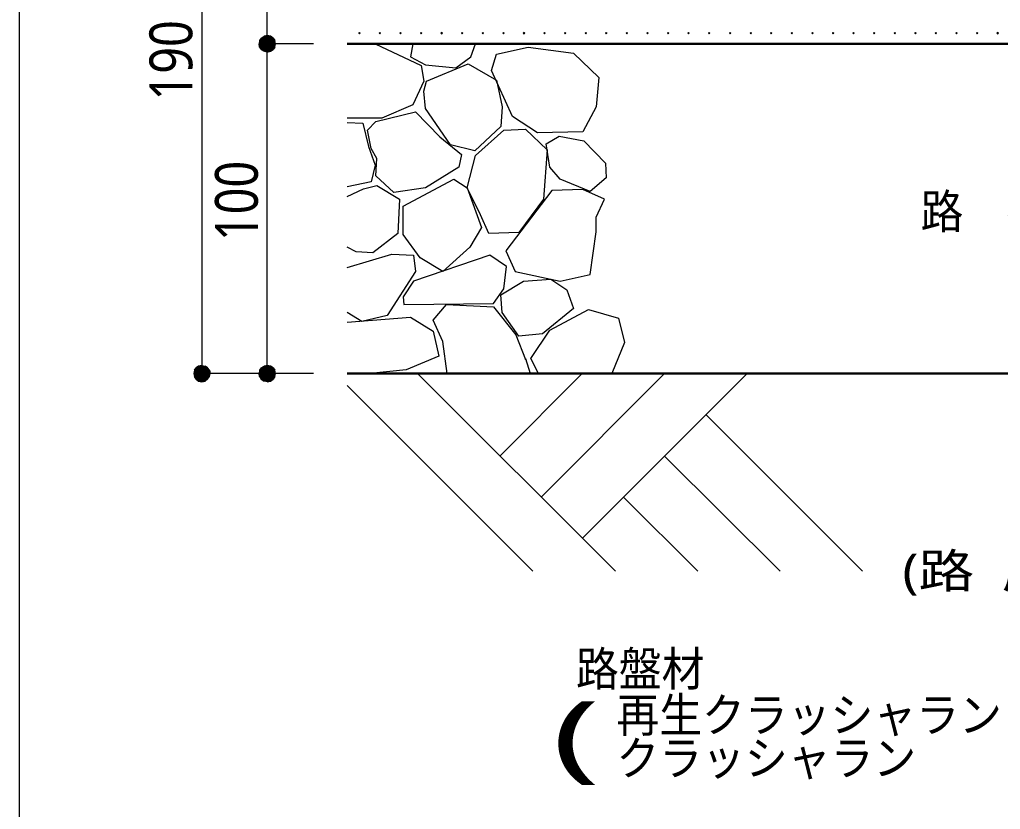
# Model space of a CAD drawing. Header units: millimetres. Extents: x 0 to 420, y 0 to 297.
# Drawn here: x 210.2 to 269.7, y 55.4 to 103.3 of the extents above; entities that cross this region are included whole.
import ezdxf
from ezdxf.enums import TextEntityAlignment as Align

# ---------------------------------------------------------------- set-up
doc = ezdxf.new("R2010")
doc.units = ezdxf.units.MM
doc.styles.add('kst32b', font='NotoSansJP-Variable.ttf')

msp = doc.modelspace()

# ---------------------------------------------------------------- hatches: boundary and pattern name
for points in [[(230.78, 102.531), (230.759, 102.51), (230.738, 102.489), (230.759, 102.468), (230.78, 102.447), (230.801, 102.468), (230.822, 102.489), (230.801, 102.51), (230.78, 102.531)], [(232.029, 102.531), (232.008, 102.51), (231.987, 102.489), (232.008, 102.468), (232.029, 102.447), (232.05, 102.468), (232.071, 102.489), (232.05, 102.51), (232.029, 102.531)], [(233.278, 102.531), (233.257, 102.51), (233.236, 102.489), (233.257, 102.468), (233.278, 102.447), (233.299, 102.468), (233.32, 102.489), (233.299, 102.51), (233.278, 102.531)], [(234.527, 102.531), (234.505, 102.51), (234.484, 102.489), (234.505, 102.468), (234.527, 102.447), (234.548, 102.468), (234.569, 102.489), (234.548, 102.51), (234.527, 102.531)], [(235.776, 102.531), (235.754, 102.51), (235.733, 102.489), (235.754, 102.468), (235.776, 102.447), (235.797, 102.468), (235.818, 102.489), (235.797, 102.51), (235.776, 102.531)], [(237.024, 102.531), (237.003, 102.51), (236.982, 102.489), (237.003, 102.468), (237.024, 102.447), (237.046, 102.468), (237.067, 102.489), (237.046, 102.51), (237.024, 102.531)], [(238.273, 102.531), (238.252, 102.51), (238.231, 102.489), (238.252, 102.468), (238.273, 102.447), (238.294, 102.468), (238.316, 102.489), (238.294, 102.51), (238.273, 102.531)], [(239.522, 102.531), (239.501, 102.51), (239.48, 102.489), (239.501, 102.468), (239.522, 102.447), (239.543, 102.468), (239.564, 102.489), (239.543, 102.51), (239.522, 102.531)], [(240.771, 102.531), (240.75, 102.51), (240.729, 102.489), (240.75, 102.468), (240.771, 102.447), (240.792, 102.468), (240.813, 102.489), (240.792, 102.51), (240.771, 102.531)], [(242.02, 102.531), (241.998, 102.51), (241.977, 102.489), (241.998, 102.468), (242.02, 102.447), (242.041, 102.468), (242.062, 102.489), (242.041, 102.51), (242.02, 102.531)], [(243.269, 102.531), (243.247, 102.51), (243.226, 102.489), (243.247, 102.468), (243.269, 102.447), (243.29, 102.468), (243.311, 102.489), (243.29, 102.51), (243.269, 102.531)], [(244.517, 102.531), (244.496, 102.51), (244.475, 102.489), (244.496, 102.468), (244.517, 102.447), (244.539, 102.468), (244.56, 102.489), (244.539, 102.51), (244.517, 102.531)], [(245.766, 102.531), (245.745, 102.51), (245.724, 102.489), (245.745, 102.468), (245.766, 102.447), (245.787, 102.468), (245.809, 102.489), (245.787, 102.51), (245.766, 102.531)], [(247.015, 102.531), (246.994, 102.51), (246.973, 102.489), (246.994, 102.468), (247.015, 102.447), (247.036, 102.468), (247.057, 102.489), (247.036, 102.51), (247.015, 102.531)], [(248.264, 102.531), (248.243, 102.51), (248.221, 102.489), (248.243, 102.468), (248.264, 102.447), (248.285, 102.468), (248.306, 102.489), (248.285, 102.51), (248.264, 102.531)], [(249.513, 102.531), (249.491, 102.51), (249.47, 102.489), (249.491, 102.468), (249.513, 102.447), (249.534, 102.468), (249.555, 102.489), (249.534, 102.51), (249.513, 102.531)], [(250.762, 102.531), (250.74, 102.51), (250.719, 102.489), (250.74, 102.468), (250.762, 102.447), (250.783, 102.468), (250.804, 102.489), (250.783, 102.51), (250.762, 102.531)], [(252.01, 102.531), (251.989, 102.51), (251.968, 102.489), (251.989, 102.468), (252.01, 102.447), (252.032, 102.468), (252.053, 102.489), (252.032, 102.51), (252.01, 102.531)], [(253.28, 102.531), (253.259, 102.51), (253.238, 102.489), (253.259, 102.468), (253.28, 102.447), (253.302, 102.468), (253.323, 102.489), (253.302, 102.51), (253.28, 102.531)], [(254.529, 102.531), (254.508, 102.51), (254.487, 102.489), (254.508, 102.468), (254.529, 102.447), (254.55, 102.468), (254.571, 102.489), (254.55, 102.51), (254.529, 102.531)], [(255.778, 102.531), (255.757, 102.51), (255.736, 102.489), (255.757, 102.468), (255.778, 102.447), (255.799, 102.468), (255.82, 102.489), (255.799, 102.51), (255.778, 102.531)], [(257.027, 102.531), (257.006, 102.51), (256.985, 102.489), (257.006, 102.468), (257.027, 102.447), (257.048, 102.468), (257.069, 102.489), (257.048, 102.51), (257.027, 102.531)], [(258.276, 102.531), (258.254, 102.51), (258.233, 102.489), (258.254, 102.468), (258.276, 102.447), (258.297, 102.468), (258.318, 102.489), (258.297, 102.51), (258.276, 102.531)], [(259.525, 102.531), (259.503, 102.51), (259.482, 102.489), (259.503, 102.468), (259.525, 102.447), (259.546, 102.468), (259.567, 102.489), (259.546, 102.51), (259.525, 102.531)], [(260.773, 102.531), (260.752, 102.51), (260.731, 102.489), (260.752, 102.468), (260.773, 102.447), (260.795, 102.468), (260.816, 102.489), (260.795, 102.51), (260.773, 102.531)], [(262.022, 102.531), (262.001, 102.51), (261.98, 102.489), (262.001, 102.468), (262.022, 102.447), (262.043, 102.468), (262.064, 102.489), (262.043, 102.51), (262.022, 102.531)], [(263.271, 102.531), (263.25, 102.51), (263.229, 102.489), (263.25, 102.468), (263.271, 102.447), (263.292, 102.468), (263.313, 102.489), (263.292, 102.51), (263.271, 102.531)], [(264.52, 102.531), (264.499, 102.51), (264.478, 102.489), (264.499, 102.468), (264.52, 102.447), (264.541, 102.468), (264.562, 102.489), (264.541, 102.51), (264.52, 102.531)], [(265.769, 102.531), (265.748, 102.51), (265.726, 102.489), (265.748, 102.468), (265.769, 102.447), (265.79, 102.468), (265.811, 102.489), (265.79, 102.51), (265.769, 102.531)], [(267.018, 102.531), (266.996, 102.51), (266.975, 102.489), (266.996, 102.468), (267.018, 102.447), (267.039, 102.468), (267.06, 102.489), (267.039, 102.51), (267.018, 102.531)], [(268.266, 102.531), (268.245, 102.51), (268.224, 102.489), (268.245, 102.468), (268.266, 102.447), (268.287, 102.468), (268.309, 102.489), (268.287, 102.51), (268.266, 102.531)], [(269.515, 102.531), (269.494, 102.51), (269.473, 102.489), (269.494, 102.468), (269.515, 102.447), (269.536, 102.468), (269.557, 102.489), (269.536, 102.51), (269.515, 102.531)], [(225.383, 102.298), (225.192, 102.341), (225.192, 101.833), (225.383, 102.298)], [(225.383, 82.296), (225.192, 82.338), (225.192, 81.852), (225.383, 82.296)], [(221.022, 81.386), (221.213, 81.344), (221.213, 81.852), (221.022, 81.386)]]:
    msp.add_hatch(color=7).paths.add_polyline_path(points)
h = msp.add_hatch(color=7)
h.paths.add_polyline_path([(224.727, 102.045), (224.705, 101.833), (225.192, 101.833), (224.727, 102.045)])
h.paths.add_polyline_path([(224.705, 101.833), (225.192, 101.833), (224.727, 101.642), (224.705, 101.833)])
h.paths.add_polyline_path([(225.192, 101.833), (224.727, 101.642), (224.832, 101.494), (225.192, 101.833)])
h = msp.add_hatch(color=7)
h.paths.add_polyline_path([(225.192, 102.341), (225.002, 102.298), (225.192, 101.833), (225.192, 102.341)])
h.paths.add_polyline_path([(225.002, 102.298), (225.192, 101.833), (224.832, 102.193), (225.002, 102.298)])
h.paths.add_polyline_path([(225.192, 101.833), (224.832, 102.193), (224.727, 102.045), (225.192, 101.833)])
h = msp.add_hatch(color=7)
h.paths.add_polyline_path([(224.832, 101.494), (225.002, 101.388), (225.192, 101.833), (224.832, 101.494)])
h.paths.add_polyline_path([(225.002, 101.388), (225.192, 101.833), (225.192, 101.346), (225.002, 101.388)])
h.paths.add_polyline_path([(225.192, 101.833), (225.192, 101.346), (225.383, 101.388), (225.192, 101.833)])
h = msp.add_hatch(color=7)
h.paths.add_polyline_path([(225.7, 101.833), (225.658, 102.045), (225.192, 101.833), (225.7, 101.833)])
h.paths.add_polyline_path([(225.658, 102.045), (225.192, 101.833), (225.552, 102.193), (225.658, 102.045)])
h.paths.add_polyline_path([(225.192, 101.833), (225.552, 102.193), (225.383, 102.298), (225.192, 101.833)])
h = msp.add_hatch(color=7)
h.paths.add_polyline_path([(225.383, 101.388), (225.552, 101.494), (225.192, 101.833), (225.383, 101.388)])
h.paths.add_polyline_path([(225.552, 101.494), (225.192, 101.833), (225.658, 101.642), (225.552, 101.494)])
h.paths.add_polyline_path([(225.192, 101.833), (225.658, 101.642), (225.7, 101.833), (225.192, 101.833)])
h = msp.add_hatch(color=7)
h.paths.add_polyline_path([(221.022, 82.296), (220.874, 82.19), (221.213, 81.852), (221.022, 82.296)])
h.paths.add_polyline_path([(220.874, 82.19), (221.213, 81.852), (220.768, 82.042), (220.874, 82.19)])
h.paths.add_polyline_path([(221.213, 81.852), (220.768, 82.042), (220.726, 81.852), (221.213, 81.852)])
h = msp.add_hatch(color=7)
h.paths.add_polyline_path([(221.573, 82.19), (221.425, 82.296), (221.213, 81.852), (221.573, 82.19)])
h.paths.add_polyline_path([(221.425, 82.296), (221.213, 81.852), (221.213, 82.338), (221.425, 82.296)])
h.paths.add_polyline_path([(221.213, 81.852), (221.213, 82.338), (221.022, 82.296), (221.213, 81.852)])
h = msp.add_hatch(color=7)
h.paths.add_polyline_path([(221.679, 81.661), (221.721, 81.852), (221.213, 81.852), (221.679, 81.661)])
h.paths.add_polyline_path([(221.721, 81.852), (221.213, 81.852), (221.679, 82.042), (221.721, 81.852)])
h.paths.add_polyline_path([(221.213, 81.852), (221.679, 82.042), (221.573, 82.19), (221.213, 81.852)])
h = msp.add_hatch(color=7)
h.paths.add_polyline_path([(225.192, 82.338), (225.002, 82.296), (225.192, 81.852), (225.192, 82.338)])
h.paths.add_polyline_path([(225.002, 82.296), (225.192, 81.852), (224.832, 82.19), (225.002, 82.296)])
h.paths.add_polyline_path([(225.192, 81.852), (224.832, 82.19), (224.727, 82.042), (225.192, 81.852)])
h = msp.add_hatch(color=7)
h.paths.add_polyline_path([(225.7, 81.852), (225.658, 82.042), (225.192, 81.852), (225.7, 81.852)])
h.paths.add_polyline_path([(225.658, 82.042), (225.192, 81.852), (225.552, 82.19), (225.658, 82.042)])
h.paths.add_polyline_path([(225.192, 81.852), (225.552, 82.19), (225.383, 82.296), (225.192, 81.852)])
h = msp.add_hatch(color=7)
h.paths.add_polyline_path([(220.726, 81.852), (220.768, 81.661), (221.213, 81.852), (220.726, 81.852)])
h.paths.add_polyline_path([(220.768, 81.661), (221.213, 81.852), (220.874, 81.492), (220.768, 81.661)])
h.paths.add_polyline_path([(221.213, 81.852), (220.874, 81.492), (221.022, 81.386), (221.213, 81.852)])
h = msp.add_hatch(color=7)
h.paths.add_polyline_path([(221.213, 81.344), (221.425, 81.386), (221.213, 81.852), (221.213, 81.344)])
h.paths.add_polyline_path([(221.425, 81.386), (221.213, 81.852), (221.573, 81.492), (221.425, 81.386)])
h.paths.add_polyline_path([(221.213, 81.852), (221.573, 81.492), (221.679, 81.661), (221.213, 81.852)])
h = msp.add_hatch(color=7)
h.paths.add_polyline_path([(224.727, 82.042), (224.705, 81.852), (225.192, 81.852), (224.727, 82.042)])
h.paths.add_polyline_path([(224.705, 81.852), (225.192, 81.852), (224.727, 81.661), (224.705, 81.852)])
h.paths.add_polyline_path([(225.192, 81.852), (224.727, 81.661), (224.832, 81.492), (225.192, 81.852)])
h = msp.add_hatch(color=7)
h.paths.add_polyline_path([(224.832, 81.492), (225.002, 81.386), (225.192, 81.852), (224.832, 81.492)])
h.paths.add_polyline_path([(225.002, 81.386), (225.192, 81.852), (225.192, 81.344), (225.002, 81.386)])
h.paths.add_polyline_path([(225.192, 81.852), (225.192, 81.344), (225.383, 81.386), (225.192, 81.852)])
h = msp.add_hatch(color=7)
h.paths.add_polyline_path([(225.383, 81.386), (225.552, 81.492), (225.192, 81.852), (225.383, 81.386)])
h.paths.add_polyline_path([(225.552, 81.492), (225.192, 81.852), (225.658, 81.661), (225.552, 81.492)])
h.paths.add_polyline_path([(225.192, 81.852), (225.658, 81.661), (225.7, 81.852), (225.192, 81.852)])

# ---------------------------------------------------------------- linework, layer by layer
at = {"lineweight": 13}
for points in [[(210.164, 45.995), (210.164, 285.983)], [(221.213, 119.846), (221.213, 81.852)], [(225.192, 81.852), (225.192, 101.833), (225.192, 107.844), (225.192, 119.846)], [(228.007, 101.833), (225.192, 101.833)], [(231.733, 101.833), (234.527, 100.521), (234.696, 99.568), (234.019, 98.15), (232.135, 97.324), (230.039, 97.324)], [(234.019, 101.833), (233.892, 101.05), (234.802, 100.563), (236.643, 100.393), (237.554, 101.05), (237.829, 101.833)], [(230.039, 97.07), (230.992, 97.028), (231.33, 95.61), (231.733, 94.488), (231.5, 93.472), (230.039, 93.176)], [(230.039, 92.583), (231.034, 93.049), (231.838, 93.239), (233.214, 92.414), (233.109, 90.339), (231.606, 89.154), (230.59, 89.218), (230.039, 89.514)], [(230.039, 88.265), (232.749, 89.09), (234.061, 89.027), (234.188, 88.032), (232.474, 85.365), (230.928, 85.005), (230.039, 85.534)], [(236.114, 81.852), (235.839, 83.778), (235.268, 85.069), (236.072, 86.021), (238.929, 85.894), (240.284, 84.18), (240.855, 82.698), (240.855, 82.762), (241.152, 81.852)], [(241.66, 81.852), (241.194, 82.762), (242.337, 84.476), (244.687, 85.725), (246.507, 85.196), (246.867, 83.714), (246.105, 81.852)], [(230.039, 84.963), (233.892, 85.259), (235.268, 84.413), (235.606, 82.889), (233.617, 82.063), (231.436, 81.852)], [(228.007, 81.852), (221.213, 81.852)], [(234.315, 81.852), (246.316, 69.85)], [(244.306, 81.852), (239.31, 76.835)], [(249.301, 81.852), (241.808, 74.337)], [(254.318, 81.852), (244.306, 71.84)], [(230.039, 81.111), (241.3, 69.85)], [(251.799, 79.354), (261.303, 69.85)], [(249.301, 76.835), (256.307, 69.85)], [(246.803, 74.337), (251.312, 69.85)]]:
    msp.add_lwpolyline(points, dxfattribs=at)
at = {"lineweight": 0}
for points in [[(230.78, 102.531), (230.759, 102.51), (230.738, 102.489), (230.759, 102.468), (230.78, 102.447), (230.801, 102.468), (230.822, 102.489), (230.801, 102.51)], [(232.029, 102.531), (232.008, 102.51), (231.987, 102.489), (232.008, 102.468), (232.029, 102.447), (232.05, 102.468), (232.071, 102.489), (232.05, 102.51)], [(233.278, 102.531), (233.257, 102.51), (233.236, 102.489), (233.257, 102.468), (233.278, 102.447), (233.299, 102.468), (233.32, 102.489), (233.299, 102.51)], [(234.527, 102.531), (234.505, 102.51), (234.484, 102.489), (234.505, 102.468), (234.527, 102.447), (234.548, 102.468), (234.569, 102.489), (234.548, 102.51)], [(235.776, 102.531), (235.754, 102.51), (235.733, 102.489), (235.754, 102.468), (235.776, 102.447), (235.797, 102.468), (235.818, 102.489), (235.797, 102.51)], [(237.024, 102.531), (237.003, 102.51), (236.982, 102.489), (237.003, 102.468), (237.024, 102.447), (237.046, 102.468), (237.067, 102.489), (237.046, 102.51)], [(238.273, 102.531), (238.252, 102.51), (238.231, 102.489), (238.252, 102.468), (238.273, 102.447), (238.294, 102.468), (238.316, 102.489), (238.294, 102.51)], [(239.522, 102.531), (239.501, 102.51), (239.48, 102.489), (239.501, 102.468), (239.522, 102.447), (239.543, 102.468), (239.564, 102.489), (239.543, 102.51)], [(240.771, 102.531), (240.75, 102.51), (240.729, 102.489), (240.75, 102.468), (240.771, 102.447), (240.792, 102.468), (240.813, 102.489), (240.792, 102.51)], [(242.02, 102.531), (241.998, 102.51), (241.977, 102.489), (241.998, 102.468), (242.02, 102.447), (242.041, 102.468), (242.062, 102.489), (242.041, 102.51)], [(243.269, 102.531), (243.247, 102.51), (243.226, 102.489), (243.247, 102.468), (243.269, 102.447), (243.29, 102.468), (243.311, 102.489), (243.29, 102.51)], [(244.517, 102.531), (244.496, 102.51), (244.475, 102.489), (244.496, 102.468), (244.517, 102.447), (244.539, 102.468), (244.56, 102.489), (244.539, 102.51)], [(245.766, 102.531), (245.745, 102.51), (245.724, 102.489), (245.745, 102.468), (245.766, 102.447), (245.787, 102.468), (245.809, 102.489), (245.787, 102.51)], [(247.015, 102.531), (246.994, 102.51), (246.973, 102.489), (246.994, 102.468), (247.015, 102.447), (247.036, 102.468), (247.057, 102.489), (247.036, 102.51)], [(248.264, 102.531), (248.243, 102.51), (248.221, 102.489), (248.243, 102.468), (248.264, 102.447), (248.285, 102.468), (248.306, 102.489), (248.285, 102.51)], [(249.513, 102.531), (249.491, 102.51), (249.47, 102.489), (249.491, 102.468), (249.513, 102.447), (249.534, 102.468), (249.555, 102.489), (249.534, 102.51)], [(250.762, 102.531), (250.74, 102.51), (250.719, 102.489), (250.74, 102.468), (250.762, 102.447), (250.783, 102.468), (250.804, 102.489), (250.783, 102.51)], [(252.01, 102.531), (251.989, 102.51), (251.968, 102.489), (251.989, 102.468), (252.01, 102.447), (252.032, 102.468), (252.053, 102.489), (252.032, 102.51)], [(253.28, 102.531), (253.259, 102.51), (253.238, 102.489), (253.259, 102.468), (253.28, 102.447), (253.302, 102.468), (253.323, 102.489), (253.302, 102.51)], [(254.529, 102.531), (254.508, 102.51), (254.487, 102.489), (254.508, 102.468), (254.529, 102.447), (254.55, 102.468), (254.571, 102.489), (254.55, 102.51)], [(255.778, 102.531), (255.757, 102.51), (255.736, 102.489), (255.757, 102.468), (255.778, 102.447), (255.799, 102.468), (255.82, 102.489), (255.799, 102.51)], [(257.027, 102.531), (257.006, 102.51), (256.985, 102.489), (257.006, 102.468), (257.027, 102.447), (257.048, 102.468), (257.069, 102.489), (257.048, 102.51)], [(258.276, 102.531), (258.254, 102.51), (258.233, 102.489), (258.254, 102.468), (258.276, 102.447), (258.297, 102.468), (258.318, 102.489), (258.297, 102.51)], [(259.525, 102.531), (259.503, 102.51), (259.482, 102.489), (259.503, 102.468), (259.525, 102.447), (259.546, 102.468), (259.567, 102.489), (259.546, 102.51)], [(260.773, 102.531), (260.752, 102.51), (260.731, 102.489), (260.752, 102.468), (260.773, 102.447), (260.795, 102.468), (260.816, 102.489), (260.795, 102.51)], [(262.022, 102.531), (262.001, 102.51), (261.98, 102.489), (262.001, 102.468), (262.022, 102.447), (262.043, 102.468), (262.064, 102.489), (262.043, 102.51)], [(263.271, 102.531), (263.25, 102.51), (263.229, 102.489), (263.25, 102.468), (263.271, 102.447), (263.292, 102.468), (263.313, 102.489), (263.292, 102.51)], [(264.52, 102.531), (264.499, 102.51), (264.478, 102.489), (264.499, 102.468), (264.52, 102.447), (264.541, 102.468), (264.562, 102.489), (264.541, 102.51)], [(265.769, 102.531), (265.748, 102.51), (265.726, 102.489), (265.748, 102.468), (265.769, 102.447), (265.79, 102.468), (265.811, 102.489), (265.79, 102.51)], [(267.018, 102.531), (266.996, 102.51), (266.975, 102.489), (266.996, 102.468), (267.018, 102.447), (267.039, 102.468), (267.06, 102.489), (267.039, 102.51)], [(268.266, 102.531), (268.245, 102.51), (268.224, 102.489), (268.245, 102.468), (268.266, 102.447), (268.287, 102.468), (268.309, 102.489), (268.287, 102.51)], [(269.515, 102.531), (269.494, 102.51), (269.473, 102.489), (269.494, 102.468), (269.515, 102.447), (269.536, 102.468), (269.557, 102.489), (269.536, 102.51)], [(224.727, 102.045), (224.705, 101.833), (225.192, 101.833)], [(224.705, 101.833), (225.192, 101.833), (224.727, 101.642)], [(225.192, 101.833), (224.832, 102.193), (224.727, 102.045)], [(225.192, 101.833), (224.727, 101.642), (224.832, 101.494)], [(225.002, 102.298), (225.192, 101.833), (224.832, 102.193)], [(224.832, 101.494), (225.002, 101.388), (225.192, 101.833)], [(225.192, 102.341), (225.002, 102.298), (225.192, 101.833)], [(225.002, 101.388), (225.192, 101.833), (225.192, 101.346)], [(225.383, 102.298), (225.192, 102.341), (225.192, 101.833)], [(225.192, 101.833), (225.552, 102.193), (225.383, 102.298)], [(225.658, 102.045), (225.192, 101.833), (225.552, 102.193)], [(225.7, 101.833), (225.658, 102.045), (225.192, 101.833)], [(225.192, 101.833), (225.192, 101.346), (225.383, 101.388)], [(225.383, 101.388), (225.552, 101.494), (225.192, 101.833)], [(225.552, 101.494), (225.192, 101.833), (225.658, 101.642)], [(225.192, 101.833), (225.658, 101.642), (225.7, 101.833)], [(220.874, 82.19), (221.213, 81.852), (220.768, 82.042)], [(221.022, 82.296), (220.874, 82.19), (221.213, 81.852)], [(221.213, 81.852), (221.213, 82.338), (221.022, 82.296)], [(221.425, 82.296), (221.213, 81.852), (221.213, 82.338)], [(221.573, 82.19), (221.425, 82.296), (221.213, 81.852)], [(221.213, 81.852), (221.679, 82.042), (221.573, 82.19)], [(225.192, 81.852), (224.832, 82.19), (224.727, 82.042)], [(225.002, 82.296), (225.192, 81.852), (224.832, 82.19)], [(225.192, 82.338), (225.002, 82.296), (225.192, 81.852)], [(225.383, 82.296), (225.192, 82.338), (225.192, 81.852)], [(225.192, 81.852), (225.552, 82.19), (225.383, 82.296)], [(225.658, 82.042), (225.192, 81.852), (225.552, 82.19)], [(221.213, 81.852), (220.768, 82.042), (220.726, 81.852)], [(220.726, 81.852), (220.768, 81.661), (221.213, 81.852)], [(220.768, 81.661), (221.213, 81.852), (220.874, 81.492)], [(221.213, 81.852), (220.874, 81.492), (221.022, 81.386)], [(221.022, 81.386), (221.213, 81.344), (221.213, 81.852)], [(221.721, 81.852), (221.213, 81.852), (221.679, 82.042)], [(221.213, 81.344), (221.425, 81.386), (221.213, 81.852)], [(221.425, 81.386), (221.213, 81.852), (221.573, 81.492)], [(221.213, 81.852), (221.573, 81.492), (221.679, 81.661)], [(221.679, 81.661), (221.721, 81.852), (221.213, 81.852)], [(224.727, 82.042), (224.705, 81.852), (225.192, 81.852)], [(224.705, 81.852), (225.192, 81.852), (224.727, 81.661)], [(225.192, 81.852), (224.727, 81.661), (224.832, 81.492)], [(224.832, 81.492), (225.002, 81.386), (225.192, 81.852)], [(225.002, 81.386), (225.192, 81.852), (225.192, 81.344)], [(225.7, 81.852), (225.658, 82.042), (225.192, 81.852)], [(225.192, 81.852), (225.192, 81.344), (225.383, 81.386)], [(225.383, 81.386), (225.552, 81.492), (225.192, 81.852)], [(225.552, 81.492), (225.192, 81.852), (225.658, 81.661)], [(225.192, 81.852), (225.658, 81.661), (225.7, 81.852)]]:
    msp.add_lwpolyline(points, close=True, dxfattribs=at)
at = {"lineweight": 30}
for points in [[(230.039, 101.833), (307.467, 101.833)], [(230.039, 81.852), (307.467, 81.852)]]:
    msp.add_lwpolyline(points, dxfattribs=at)
at = {"lineweight": 13}
for points in [[(238.802, 100.224), (239.099, 101.219), (241.025, 101.642), (243.777, 101.282), (245.322, 99.801), (245.152, 98.023), (244.348, 96.499), (241.596, 96.435), (240.072, 97.43)], [(234.865, 99.568), (237.384, 100.626), (239.099, 99.631), (239.437, 98.023), (239.374, 96.837), (237.786, 95.356), (236.305, 95.716), (234.802, 97.917), (234.696, 98.975)], [(231.5, 95.483), (231.267, 96.605), (231.775, 97.134), (234.188, 97.727), (235.67, 96.202), (236.982, 95.123), (236.813, 94.361), (234.802, 93.112), (232.876, 92.816), (231.775, 93.832), (231.838, 94.89)], [(237.321, 93.112), (237.829, 95.059), (239.543, 96.605), (240.855, 96.668), (242.168, 95.419), (241.956, 92.414), (240.453, 90.403), (238.633, 90.339), (238.125, 91.461)], [(242.125, 95.779), (242.909, 96.245), (244.412, 95.948), (245.724, 94.594), (245.766, 93.705), (244.793, 92.879), (242.972, 93.641), (242.337, 94.361)], [(233.447, 91.99), (236.516, 93.641), (237.321, 93.112), (238.188, 90.699), (237.49, 89.514), (235.839, 88.032), (234.463, 88.858), (233.447, 90.276)], [(239.67, 89.281), (240.242, 88.032), (242.972, 87.439), (244.793, 87.842), (245.152, 90.445), (245.152, 91.334), (245.66, 92.414), (244.348, 93.006), (242.464, 92.943)], [(234.061, 87.439), (233.447, 86.487), (233.489, 86.021), (238.929, 86.085), (239.543, 86.974), (239.712, 88.329), (238.696, 89.027)], [(241.893, 84.243), (240.453, 84.116), (239.437, 85.534), (239.374, 86.614), (240.75, 87.439), (242.401, 87.566), (243.374, 86.91), (243.777, 85.788)]]:
    msp.add_lwpolyline(points, close=True, dxfattribs=at)

# ---------------------------------------------------------------- texts
at = {"style": 'kst32b'}
for s, height, p, p2 in [('190', 2.5989, (220.641, 98.404), (220.641, 103.277)), ('100', 2.5989, (224.621, 89.874), (224.621, 94.747)), ('路\u3000盤', 2.0791, (264.837, 90.636), (272.634, 90.636)), ('(路  床)', 2.0791, (263.737, 68.834), (274.132, 68.834)), ('路盤材', 2.0791, (243.925, 62.886), (251.721, 62.886)), ('(          )', 4.15825, (242.464, 57.806), (273.651, 57.806)), ('再生クラッシャラン', 2.0791, (246.38, 60.092), (269.77, 60.092)), ('クラッシャラン', 2.0791, (246.38, 57.468), (264.572, 57.468))]:
    msp.add_text(s, height=height, dxfattribs=at).set_placement(p, p2, align=Align.FIT)

doc.saveas('drawing.dxf')
